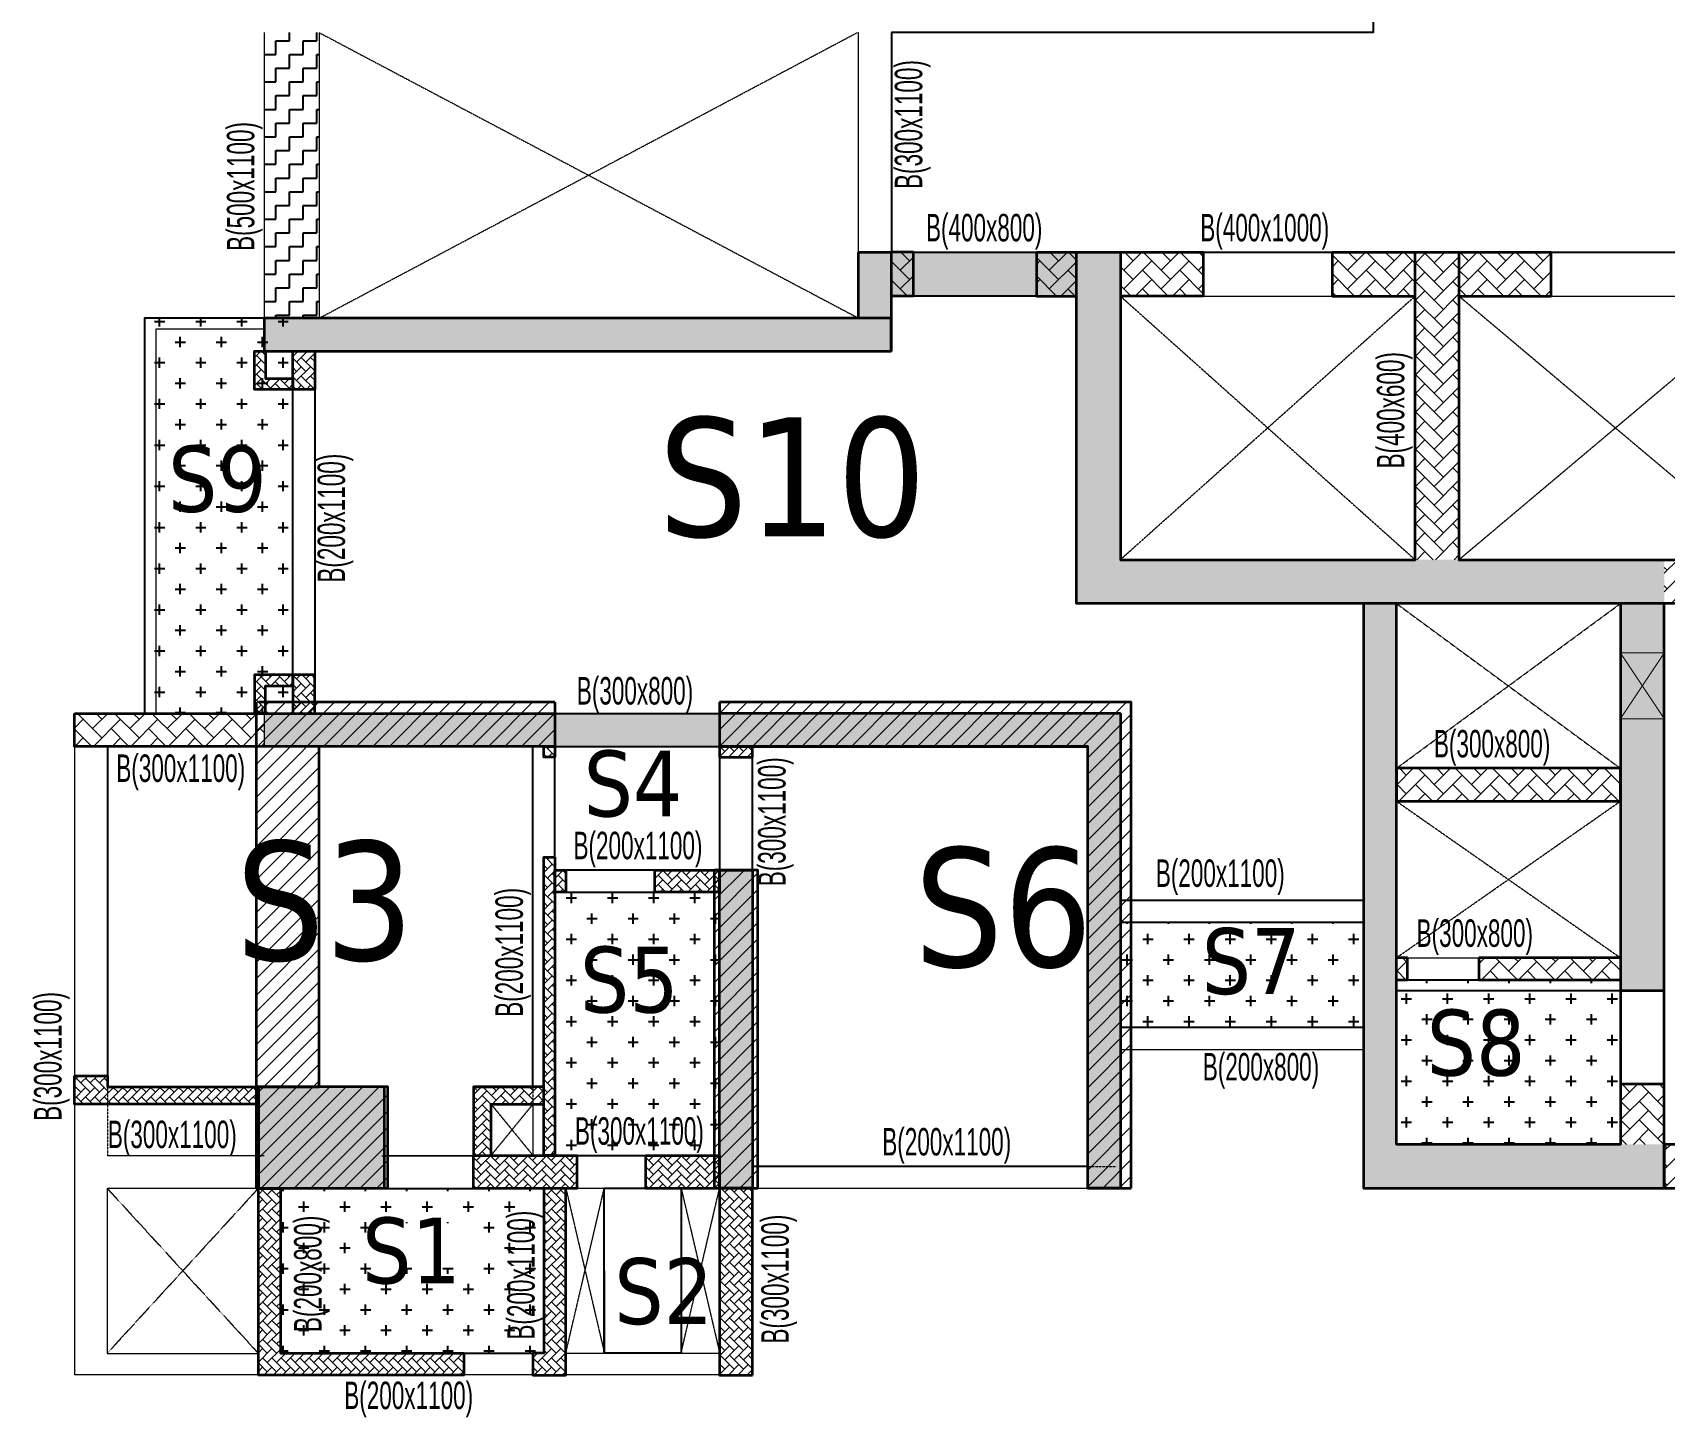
# Model space of a CAD drawing. Header units: millimetres. Extents: x -29 to 66949, y 31 to 27285.
# Drawn here: x -29 to 14831, y 2434 to 15045 of the extents above; entities that cross this region are included whole.
import ezdxf

# ---------------------------------------------------------------- set-up
doc = ezdxf.new("R2010")
doc.units = ezdxf.units.MM
doc.linetypes.add('HIDDEN', pattern=[0.375, 0.25, -0.125])
for name, color, linetype, lineweight in [('A-HIDD-ABVE', 8, 'HIDDEN', 20), ('S-BEAM', 7, 'Continuous', 18), ('S-BEAM-IDEN', 2, 'Continuous', 9), ('S-COL HATCH', 9, 'Continuous', 0), ('S-COLS', 5, 'Continuous', 35), ('S-WALL', 4, 'Continuous', 18)]:
    doc.layers.add(name, color=color, linetype=linetype, lineweight=lineweight)
for name, color, linetype in [('changes', 7, 'Continuous'), ('S-CUTOUT', 1, 'Continuous'), ('SUNK SLAB', 8, 'Continuous')]:
    doc.layers.add(name, color=color, linetype=linetype)
doc.styles.add('Dim.s & Anno.(Misc.)', font='ARIALN.TTF')
doc.styles.add('Swis721 LtCn BT', font='swisscl.ttf', dxfattribs={"width": 0.9, "height": 233.355162})
pattern_1 = [(315, (21103954.563, 31375723.854), (84.85281374, -2e-14), [180, -60]), (45, (21103996.99, 31375681.43), (84.85281374, -2e-14), [180, -60])]
pattern_2 = [(45, (-31102401.53, 20629047.31), (0, 84.85281374), [180, -60]), (135, (-31102359.1, 20629089.737), (7e-15, 84.85281374), [180, -60])]
pattern_3 = [(315, (21103954.563, 31375723.836), (84.85281374, -2e-14), [180, -60]), (45, (21103996.99, 31375681.41), (84.85281374, -2e-14), [180, -60])]
pattern_4 = [(315, (-31090211.604, 20694843.886), (84.85281374, -1e-14), [180, -60]), (45, (-31090169.18, 20694801.46), (84.85281374, -2e-14), [180, -60])]
pattern_5 = [(45, (-31802317.5, 20729084.55), (0, 169.7056275), [360, -120]), (135, (-31802232.65, 20729169.4), (1e-14, 169.7056275), [360, -120])]
pattern_6 = [(45, (-31618808, 20746156.34), (0, 169.7056275), [360, -120]), (135, (-31618723.15, 20746241.2), (1e-14, 169.7056275), [360, -120])]
pattern_7 = [(45, (-31682274.25, 21473233.52), (-75.1300955, 75.1300955), [])]
pattern_8 = [(0, (-31792440.38, 20734746.32), (125, 125), [125, -125]), (90, (-31792315.38, 20734746.32), (-125, 125), [125, -125])]
pattern_9 = [(0, (-31352106.79, 21120976.75), (187.5, 187.5), [93.75, -281.25]), (90, (-31352059.91, 21120929.88), (-187.5, 187.5), [93.75, -281.25])]

# ---------------------------------------------------------------- blocks, each defined once
blk = doc.blocks.new('A$Ca6b6972b')
at = {"layer": 'S-COL HATCH'}
h = blk.add_hatch(dxfattribs=at)
h.set_pattern_fill('AR-HBONE', color=256, scale=15)
h.set_pattern_definition(pattern_2)
edge = h.paths.add_edge_path()
edge.add_line((1989, 8976), (1639, 8976))
edge.add_line((1639, 8976), (1639, 9326))
edge.add_line((1639, 9326), (1739, 9326))
edge.add_line((1739, 9326), (1739, 9076))
edge.add_line((1739, 9076), (1989, 9076))
edge.add_line((1989, 9076), (1989, 8976))
h = blk.add_hatch(dxfattribs=at)
h.set_pattern_fill('AR-HBONE', color=256, scale=15, angle=-90)
h.set_pattern_definition(pattern_1)
h.paths.add_polyline_path([(1989, 8976), (2189, 8976), (2189, 9326), (1989, 9326)])
h = blk.add_hatch(dxfattribs=at)
h.set_pattern_fill('AR-HBONE', color=256, scale=15, angle=-90)
h.set_pattern_definition(pattern_3)
h.paths.add_polyline_path([(1989, 8976), (2189, 8976), (2189, 9326), (1989, 9326)])
h = blk.add_hatch(dxfattribs=at)
h.set_pattern_fill('AR-HBONE', color=256, scale=15)
h.set_pattern_definition(pattern_2)
edge = h.paths.add_edge_path()
edge.add_line((1989, 6376), (1639, 6376))
edge.add_line((1639, 6376), (1639, 6026))
edge.add_line((1639, 6026), (1739, 6026))
edge.add_line((1739, 6026), (1739, 6276))
edge.add_line((1739, 6276), (1989, 6276))
edge.add_line((1989, 6276), (1989, 6376))
h = blk.add_hatch(dxfattribs=at)
h.set_pattern_fill('AR-HBONE', color=256, scale=15, angle=-90)
h.set_pattern_definition(pattern_1)
h.paths.add_polyline_path([(1989, 6376), (2189, 6376), (2189, 6026), (1989, 6026)])
h = blk.add_hatch(dxfattribs=at)
h.set_pattern_fill('AR-HBONE', color=256, scale=15, angle=-90)
h.set_pattern_definition(pattern_3)
h.paths.add_polyline_path([(1989, 6026), (2189, 6026), (2189, 6376), (1989, 6376)])
h = blk.add_hatch(dxfattribs=at)
h.set_pattern_fill('AR-HBONE', color=256, scale=15, angle=-90)
h.set_pattern_definition([(315, (21106240.17, 31372203.845), (84.85281374, -2e-14), [180, -60]), (45, (21106282.595, 31372161.42), (84.85281374, -2e-14), [180, -60])])
h.paths.add_polyline_path([(4275, 5726), (4275, 5626), (4375, 5626), (4375, 5726)])
h = blk.add_hatch(dxfattribs=at)
h.set_pattern_fill('AR-HBONE', color=256, scale=15, angle=-90)
h.set_pattern_definition([(315, (21107940.21, 31376673.825), (84.85281374, -2e-14), [180, -60]), (45, (21107982.637, 31376631.4), (84.85281374, -2e-14), [180, -60])])
h.paths.add_polyline_path([(6175, 5726), (5875, 5726), (5875, 5626), (6175, 5626)])
h = blk.add_hatch(dxfattribs=at)
h.set_pattern_fill('AR-HBONE', color=256, scale=15, angle=-90)
h.set_pattern_definition([(315, (21106240.17, 31371193.857), (84.85281374, -2e-14), [180, -60]), (45, (21106282.595, 31371151.43), (84.85281374, -2e-14), [180, -60])])
h.paths.add_polyline_path([(4275, 4716), (4275, 2000), (4375, 2000), (4375, 4716)])
h = blk.add_hatch(dxfattribs=at)
h.set_pattern_fill('AR-HBONE', color=256, scale=15)
h.set_pattern_definition([(45, (-31362017.66, 21106363.37), (0, 84.85281374), [180, -60]), (135, (-31361975.23, 21106405.8), (7e-15, 84.85281374), [180, -60])])
h.paths.add_polyline_path([(4375, 4398), (4475, 4398), (4475, 4598), (4375, 4598)])
h = blk.add_hatch(dxfattribs=at)
h.set_pattern_fill('AR-HBONE', color=256, scale=15)
h.set_pattern_definition([(45, (-31361107.653, 21106363.37), (0, 84.85281374), [180, -60]), (135, (-31361065.227, 21106405.8), (7e-15, 84.85281374), [180, -60])])
h.paths.add_polyline_path([(5875, 4398), (5875, 4598), (5285, 4598), (5285, 4398)])
h = blk.add_hatch(dxfattribs=at)
h.set_pattern_fill('AR-HBONE', color=256, scale=15, angle=-90)
h.set_pattern_definition(pattern_4)
h.paths.add_polyline_path([(0, 2726), (200, 2726), (300, 2726), (300, 2626), (1675, 2626), (1675, 2466), (0, 2466)])
h = blk.add_hatch(dxfattribs=at)
h.set_pattern_fill('AR-HBONE', color=256, scale=15)
h.set_pattern_definition([(45, (-31100345.92, 20625022.12), (0, 84.85281374), [180, -60]), (135, (-31100303.495, 20625064.55), (7e-15, 84.85281374), [180, -60])])
h.paths.add_polyline_path([(4275, 2625), (3635, 2625), (3635, 2000), (3795, 2000), (3795, 2466), (4275, 2466)])
h = blk.add_hatch(dxfattribs=at)
h.set_pattern_fill('AR-HBONE', color=256, scale=15)
h.set_pattern_definition([(45, (-31362507.66, 21103765.56), (0, 84.85281374), [180, -60]), (135, (-31362465.23, 21103807.99), (7e-15, 84.85281374), [180, -60])])
h.paths.add_polyline_path([(4575, 1700), (4575, 2000), (3635, 2000), (3635, 1700)])
h = blk.add_hatch(dxfattribs=at)
h.set_pattern_fill('AR-HBONE', color=256, scale=15)
h.set_pattern_definition([(45, (-31361107.653, 21103765.56), (0, 84.85281374), [180, -60]), (135, (-31361065.227, 21103807.99), (7e-15, 84.85281374), [180, -60])])
h.paths.add_polyline_path([(5875, 1700), (5875, 2000), (5205, 2000), (5205, 1700)])
h = blk.add_hatch(dxfattribs=at)
h.set_pattern_fill('AR-HBONE', color=256, scale=15, angle=-90)
h.set_pattern_definition(pattern_4)
edge = h.paths.add_edge_path()
edge.add_line((1875, 1700), (1875, 200))
edge.add_line((1875, 200), (3545, 200))
edge.add_line((3545, 200), (3545, 0))
edge.add_line((3545, 0), (1675, 0))
edge.add_line((1675, 0), (1675, 1700))
edge.add_line((1675, 1700), (1875, 1700))
h = blk.add_hatch(dxfattribs=at)
h.set_pattern_fill('AR-HBONE', color=256, scale=15, angle=-90)
h.set_pattern_definition(pattern_4)
h.paths.add_polyline_path([(4275, 200), (4175, 200), (4175, 0), (4475, 0), (4475, 1700), (4275, 1700)])
h = blk.add_hatch(dxfattribs=at)
h.set_pattern_fill('AR-HBONE', color=256, scale=15, angle=-90)
h.set_pattern_definition([(315, (21107940.21, 31371048.637), (84.85281374, -2e-14), [180, -60]), (45, (21107982.637, 31371006.21), (84.85281374, -2e-14), [180, -60])])
h.paths.add_polyline_path([(5875, 0), (6175, 0), (6175, 1700), (5875, 1700)])
at = {"layer": 'S-COLS', "elevation": 0}
for points in [[(1989, 8976), (1639, 8976), (1639, 9326), (1739, 9326), (1739, 9076), (1989, 9076), (1989, 8976)], [(1989, 6376), (1639, 6376), (1639, 6026), (1739, 6026), (1739, 6276), (1989, 6276), (1989, 6376)], [(4275, 2625), (3635, 2625), (3635, 2000), (3795, 2000), (3795, 2466), (4275, 2466), (4275, 2625)]]:
    blk.add_lwpolyline(points, dxfattribs=at)
for points in [[(2189, 9326), (2189, 8976), (1989, 8976), (1989, 9326)], [(2189, 6026), (2189, 6376), (1989, 6376), (1989, 6026)], [(4375, 5726), (4375, 5626), (4275, 5626), (4275, 5726)], [(6175, 5626), (6175, 5726), (5875, 5726), (5875, 5626)], [(4375, 4716), (4375, 2000), (4275, 2000), (4275, 4716)], [(4375, 4598), (4475, 4598), (4475, 4398), (4375, 4398)], [(5285, 4598), (5875, 4598), (5875, 4398), (5285, 4398)], [(0, 2726), (200, 2726), (300, 2726), (300, 2626), (1675, 2626), (1675, 2466), (0, 2466)], [(3635, 2000), (4575, 2000), (4575, 1700), (3635, 1700)], [(5205, 2000), (5875, 2000), (5875, 1700), (5205, 1700)], [(4275, 200), (4175, 200), (4175, 0), (4475, 0), (4475, 1700), (4275, 1700)], [(6175, 0), (6175, 1700), (5875, 1700), (5875, 0)]]:
    blk.add_lwpolyline(points, close=True, dxfattribs=at)
at = {"layer": 'S-COLS'}
blk.add_lwpolyline([(1875, 1700), (1875, 200), (3545, 200), (3545, 0), (1675, 0), (1675, 1700), (1875, 1700)], dxfattribs=at)
blk = doc.blocks.new('A$Cbe320e20')
at = {"layer": 'S-COL HATCH', "transparency": 33554687}
h = blk.add_hatch(color=256, dxfattribs=at)
h.dxf.hatch_style = 1
h.paths.add_polyline_path([(-2086, 2800), (-2385, 2800), (-2385, 2200), (-2086, 2200)])
at = {"layer": 'S-COL HATCH'}
h = blk.add_hatch(dxfattribs=at)
h.set_pattern_fill('AR-HBONE', color=256, scale=30)
h.set_pattern_definition(pattern_6)
h.paths.add_polyline_path([(-1885, 2400), (-1885, 2800), (-2085, 2800), (-2085, 2400)])
h = blk.add_hatch(dxfattribs=at)
h.set_pattern_fill('AR-HBONE', color=256, scale=30)
h.set_pattern_definition(pattern_6)
h.paths.add_polyline_path([(-400, 2400), (-400, 2800), (-765, 2800), (-765, 2400), (-676, 2400)])
at = {"layer": 'S-COL HATCH', "transparency": 33554687}
h = blk.add_hatch(color=256, dxfattribs=at)
h.dxf.hatch_style = 1
h.paths.add_polyline_path([(4954, -400), (4954, 0), (0, 0), (0, 2800), (-400, 2800), (-400, -400)])
at = {"layer": 'S-COL HATCH'}
h = blk.add_hatch(dxfattribs=at)
h.set_pattern_fill('AR-HBONE', color=256, scale=30)
h.set_pattern_definition(pattern_6)
h.paths.add_polyline_path([(758, 2400), (758, 2800), (0, 2800), (0, 2400)])
h = blk.add_hatch(dxfattribs=at)
h.set_pattern_fill('AR-HBONE', color=256, scale=30)
h.set_pattern_definition(pattern_6)
h.paths.add_polyline_path([(2684, 2800), (1928, 2800), (1928, 2400), (2684, 2400)])
h = blk.add_hatch(dxfattribs=at)
h.set_pattern_fill('AR-HBONE', color=256, scale=30)
h.set_pattern_definition(pattern_5)
h.paths.add_polyline_path([(2684, 0), (3084, 0), (3084, 2800), (2684, 2800)])
h = blk.add_hatch(dxfattribs=at)
h.set_pattern_fill('AR-HBONE', color=256, scale=30)
h.set_pattern_definition(pattern_6)
h.paths.add_polyline_path([(3925, 2800), (3084, 2800), (3084, 2400), (3925, 2400)])
at = {"layer": 'S-COL HATCH', "transparency": 33554687}
h = blk.add_hatch(color=256, dxfattribs=at)
h.dxf.hatch_style = 1
h.paths.add_polyline_path([(-7796, 2200), (-7796, 1900), (-2086, 1900), (-2086, 2200)])
at = {"layer": 'S-COL HATCH'}
h = blk.add_hatch(dxfattribs=at)
h.set_pattern_fill('AR-HBONE', color=256, scale=30)
h.set_pattern_definition(pattern_5)
h.paths.add_polyline_path([(5934, 0), (4954, 0), (4954, -400), (5934, -400)])
at = {"layer": 'S-COL HATCH', "transparency": 33554687}
h = blk.add_hatch(color=256, dxfattribs=at)
h.dxf.hatch_style = 1
h.paths.add_polyline_path([(2514, -400), (2214, -400), (2214, -5725), (2514, -5725), (4954, -5725), (4954, -5325), (2514, -5325), (2514, -3625), (2514, -3625), (2514, -3625)])
h = blk.add_hatch(color=256, dxfattribs=at)
h.dxf.hatch_style = 1
h.paths.add_polyline_path([(4954, -400), (4554, -400), (4554, -400), (4554, -1900), (4554, -1900), (4554, -2200), (4554, -3925), (4954, -3925)])
h = blk.add_hatch(dxfattribs=at)
h.set_pattern_fill('ANSI31', color=256, scale=850)
h.set_pattern_definition(pattern_7)
h.paths.add_polyline_path([(-5150, -1299), (-7296, -1299), (-7296, -1303), (-7871, -1303), (-7871, -4800), (-7296, -4800), (-7296, -1699), (-5150, -1699)])
h = blk.add_hatch(dxfattribs=at)
h.set_pattern_fill('ANSI31', color=256, scale=850)
h.set_pattern_definition(pattern_7)
h.paths.add_polyline_path([(100, -1299), (-3650, -1299), (-3650, -1699), (-300, -1699), (-300, -5724), (100, -5724)])
at = {"layer": 'S-COL HATCH'}
h = blk.add_hatch(dxfattribs=at)
h.set_pattern_fill('AR-HBONE', color=256, scale=30)
h.set_pattern_definition(pattern_5)
h.paths.add_polyline_path([(-7796, -1400), (-9525, -1400), (-9525, -1700), (-7796, -1700)])
at = {"layer": 'S-COL HATCH', "transparency": 33554687}
h = blk.add_hatch(color=256, dxfattribs=at)
h.dxf.hatch_style = 1
h.paths.add_polyline_path([(-5150, -1400), (-7796, -1400), (-7796, -1700), (-5150, -1700)])
h = blk.add_hatch(color=256, dxfattribs=at)
h.dxf.hatch_style = 1
h.paths.add_polyline_path([(0, -1400), (-3650, -1400), (-3650, -1700), (-300, -1700), (-300, -5725), (0, -5725)])
at = {"layer": 'S-COL HATCH'}
h = blk.add_hatch(dxfattribs=at)
h.set_pattern_fill('AR-HBONE', color=256, scale=30)
h.set_pattern_definition(pattern_5)
h.paths.add_polyline_path([(2514, -1900), (2514, -2200), (4554, -2200), (4554, -1900)])
at = {"layer": 'S-COL HATCH', "transparency": 33554687}
h = blk.add_hatch(dxfattribs=at)
h.set_pattern_fill('ANSI31', color=256, scale=850)
h.set_pattern_definition(pattern_7)
h.paths.add_polyline_path([(-3300, -2827), (-3696, -2827), (-3696, -5724), (-3300, -5724)])
h = blk.add_hatch(color=256, dxfattribs=at)
h.dxf.hatch_style = 1
h.paths.add_polyline_path([(-3350, -2827), (-3650, -2827), (-3650, -5725), (-3350, -5725)])
at = {"layer": 'S-COL HATCH'}
h = blk.add_hatch(dxfattribs=at)
h.set_pattern_fill('AR-HBONE', color=256, scale=30)
h.set_pattern_definition(pattern_5)
h.paths.add_polyline_path([(2614, -3625), (2514, -3625), (2514, -3825), (2614, -3825)])
h = blk.add_hatch(dxfattribs=at)
h.set_pattern_fill('AR-HBONE', color=256, scale=30)
h.set_pattern_definition(pattern_5)
h.paths.add_polyline_path([(3264, -3625), (3264, -3825), (4554, -3825), (4554, -3625)])
at = {"layer": 'S-COL HATCH', "transparency": 33554687}
h = blk.add_hatch(dxfattribs=at)
h.set_pattern_fill('ANSI31', color=256, scale=850)
h.set_pattern_definition(pattern_7)
h.paths.add_polyline_path([(-7871, -4800), (-7871, -5724), (-6671, -5724), (-6671, -4800)])
h = blk.add_hatch(color=256, dxfattribs=at)
h.dxf.hatch_style = 1
h.paths.add_polyline_path([(-6700, -4800), (-7850, -4800), (-7850, -5725), (-6700, -5725)])
at = {"layer": 'S-COL HATCH'}
h = blk.add_hatch(dxfattribs=at)
h.set_pattern_fill('AR-HBONE', color=256, scale=30)
h.set_pattern_definition(pattern_5)
h.paths.add_polyline_path([(4954, -4775), (4554, -4775), (4554, -5325), (4954, -5325)])
h = blk.add_hatch(dxfattribs=at)
h.set_pattern_fill('AR-HBONE', color=256, scale=30)
h.set_pattern_definition(pattern_5)
h.paths.add_polyline_path([(4954, -5325), (12554, -5325), (12554, -5725), (4954, -5725)])
at = {"layer": 'S-COL HATCH', "transparency": 33554687}
blk.add_line((-7796, -1400), (-7796, -1700), dxfattribs=at)
at = {"layer": 'S-COLS'}
for p, q in [((-1885, 2800), (-2086, 2800)), ((-1885, 2400), (-1885, 2800)), ((-765, 2800), (-765, 2400)), ((-765, 2800), (-400, 2800)), ((0, 2800), (758, 2800)), ((758, 2400), (758, 2800)), ((1928, 2800), (1928, 2400)), ((1928, 2800), (2684, 2800)), ((3084, 2800), (3925, 2800)), ((3925, 2400), (3925, 2800)), ((-1885, 2400), (-2086, 2400)), ((-765, 2400), (-400, 2400)), ((758, 2400), (0, 2400)), ((1928, 2400), (2684, 2400)), ((3084, 2400), (3925, 2400)), ((-5150, -1299), (-5150, -1699)), ((-3650, -1299), (-3650, -1699)), ((0, -1400), (-3650, -1400)), ((-3650, -1400), (-3650, -1700)), ((0, -1400), (0, -5725)), ((-3650, -1700), (-300, -1700)), ((-300, -1700), (-300, -5725)), ((4554, -3925), (4954, -3925)), ((4554, -4775), (4954, -4775)), ((-3700, -5724), (-3300, -5724)), ((-300, -5724), (100, -5724)), ((0, -5725), (-300, -5725))]:
    blk.add_line(p, q, dxfattribs=at)
at = {"layer": 'S-COLS', "color": 5}
blk.add_lwpolyline([(-2385, 2800), (-2086, 2800), (-2086, 2200), (-2385, 2200)], close=True, dxfattribs=at)
at = {"layer": 'S-COLS'}
for points in [[(10754, -400), (-400, -400), (-400, 2800), (0, 2800), (0, 0), (2684, 0), (2684, 2800)], [(2684, 2800), (3084, 2800)], [(3084, 2800), (3084, 0), (5934, 0), (5934, 2800)], [(2214, -400), (2214, -5725), (2514, -5725)], [(2514, -5325), (2514, -400)], [(4554, -400), (4554, -5325)], [(4554, -5725), (4954, -5725), (4954, -400)], [(-7871, -1299), (-7871, -4800), (-7296, -4800), (-7296, -1699), (-5150, -1699)], [(-5150, -1299), (-7846, -1299)], [(100, -5724), (100, -1299), (-3650, -1299)], [(-3650, -1699), (-300, -1699), (-300, -5724)], [(-3300, -5724), (-3300, -2827), (-3700, -2827), (-3700, -5724)], [(2614, -3625), (2514, -3625)], [(2614, -3825), (2614, -3625)], [(3264, -3625), (3264, -3825)], [(4554, -3625), (3264, -3625)], [(2514, -3825), (2614, -3825)], [(3264, -3825), (4554, -3825)], [(4554, -5325), (2514, -5325)], [(12554, -5325), (4954, -5325), (4954, -5725), (15254, -5725)], [(2514, -5725), (4554, -5725)]]:
    blk.add_lwpolyline(points, dxfattribs=at)
for points in [[(-7796, 1900), (-2086, 1900), (-2086, 2200), (-7796, 2200)], [(4554, -1900), (2514, -1900), (2514, -2200), (4554, -2200)], [(-7850, -5725), (-6700, -5725), (-6700, -4800), (-7850, -4800)]]:
    blk.add_lwpolyline(points, close=True, dxfattribs=at)
at = {"layer": 'S-COLS', "elevation": 0}
for points in [[(-9525, -1400), (-5150, -1400), (-5150, -1700), (-9525, -1700)], [(-3650, -2827), (-3350, -2827), (-3350, -5725), (-3650, -5725)], [(-7871, -5724), (-6671, -5724), (-6671, -4800), (-7871, -4800)]]:
    blk.add_lwpolyline(points, close=True, dxfattribs=at)
at = {"layer": 'S-CUTOUT', "const_width": 10, "elevation": 0}
blk.add_lwpolyline([(4954, -849), (4954, -1449), (4554, -1449), (4554, -849)], close=True, dxfattribs=at)
for points in [[(4954, -849), (4554, -1449)], [(4954, -1449), (4554, -849)]]:
    blk.add_lwpolyline(points, dxfattribs=at)
at = {"layer": 'S-WALL', "color": 7}
for p, q in [((-8885, 2200), (-7795, 2200)), ((-8885, -1400), (-8885, 2200)), ((-7795, 2100), (-8785, 2100)), ((-8785, 2100), (-8785, -1400))]:
    blk.add_line(p, q, dxfattribs=at)

msp = doc.modelspace()

# ---------------------------------------------------------------- hatches: boundary and pattern name
at = {"layer": 'SUNK SLAB'}
h = msp.add_hatch(dxfattribs=at)
h.set_pattern_fill('ZIGZAG', color=8, scale=1000, style=0)
h.set_pattern_definition(pattern_8)
h.paths.add_polyline_path([(48241, 16745), (48041, 16745), (48041, 15345), (48241, 15345)])
h.paths.add_polyline_path([(49471, 13045), (47786, 13045), (47786, 12645), (49471, 12645)])
h.paths.add_polyline_path([(9221, 16745), (9181, 16745), (9181, 16395), (9021, 16395), (9021, 15345), (9221, 15345)])
h.paths.add_polyline_path([(9477, 13045), (7792, 13045), (7792, 13045), (7792, 12645), (9477, 12645)])
h = msp.add_hatch(dxfattribs=at)
h.set_pattern_fill('ZIGZAG', color=8, scale=1000, style=0)
h.set_pattern_definition([(0, (-31792440.37, 20730095.78), (125, 125), [125, -125]), (90, (-31792315.37, 20730095.78), (-125, 125), [125, -125])])
h.paths.add_polyline_path([(2581, 15045), (2081, 15045), (2081, 12445), (2581, 12445)])
h = msp.add_hatch(dxfattribs=at)
h.set_pattern_fill('CROSS', color=8, scale=750, style=0)
h.set_pattern_definition(pattern_9)
h.paths.add_polyline_path([(2342, 12445), (991, 12445), (991, 8845), (2342, 8845)])
h = msp.add_hatch(dxfattribs=at)
h.set_pattern_fill('ZIGZAG', color=8, scale=1000, style=0)
h.set_pattern_definition(pattern_8)
h.paths.add_polyline_path([(52536, 8844), (51036, 8845), (51036, 8845), (51036, 8545), (52536, 8545)])
h.paths.add_polyline_path([(6227, 8845), (4727, 8844), (4727, 8545), (6227, 8545)])
h = msp.add_hatch(dxfattribs=at)
h.set_pattern_fill('CROSS', color=8, scale=750, style=0)
h.set_pattern_definition(pattern_9)
h.paths.add_polyline_path([(6227, 7217), (4727, 7217), (4727, 4817), (6227, 4817)])
h.paths.add_polyline_path([(4847, 4775), (6246, 4775), (6246, 5302), (4847, 5302)], flags=9)
h = msp.add_hatch(dxfattribs=at)
h.set_pattern_fill('CROSS', color=8, scale=750, style=0)
h.set_pattern_definition(pattern_9)
h.paths.add_polyline_path([(12092, 5985), (12092, 6945), (9877, 6945), (9877, 5985)])
h = msp.add_hatch(dxfattribs=at)
h.set_pattern_fill('CROSS', color=8, scale=750, style=0)
h.set_pattern_definition([(0, (-31792440.38, 20734746.32), (187.5, 187.5), [93.75, -281.25]), (90, (-31792393.5, 20734699.45), (-187.5, 187.5), [93.75, -281.25])])
h.paths.add_polyline_path([(12392, 6420), (14431, 6420), (14431, 4920), (12392, 4920)])
h = msp.add_hatch(dxfattribs=at)
h.set_pattern_fill('CROSS', color=8, scale=750, style=0)
h.set_pattern_definition(pattern_9)
h.paths.add_polyline_path([(4627, 3019), (4627, 4520), (2227, 4518), (2227, 3017)])
h.paths.add_polyline_path([(3060, 3791), (3060, 4203), (4038, 4203), (4038, 3791)], flags=0)
h.paths.add_polyline_path([(2689, 3149), (2689, 4422), (2162, 4422), (2162, 3149)], flags=9)
h.paths.add_polyline_path([(4685, 3142), (4685, 4415), (4157, 4415), (4157, 3142)], flags=9)
h.paths.add_polyline_path([(3014, 3738), (4064, 3738), (4064, 4256), (3014, 4256)], flags=24)

# ---------------------------------------------------------------- linework, layer by layer
at = {"layer": 'A-HIDD-ABVE', "linetype": 'HIDDEN'}
for p, q in [((2581, 15045, 0), (7492, 12445, 0)), ((2581, 12445, 0), (7480, 15045, 0)), ((9877, 12645, 0), (12561, 10245, 0)), ((9877, 10245, 0), (12561, 12645, 0)), ((12961, 12645, 0), (15811, 10245, 0)), ((12961, 10245, 0), (15811, 12645, 0)), ((12392, 9845, 0), (14431, 8345, 0)), ((12392, 8345, 0), (14431, 9845, 0)), ((12392, 8045, 0), (14431, 6620, 0)), ((12392, 6620, 0), (14431, 8045, 0)), ((4147, 5285, 0), (4527, 4820, 0)), ((4147, 4820, 0), (4527, 5285, 0)), ((650, 4520, 0), (2027, 3017, 0)), ((2025, 4518, 0), (650, 3017, 0)), ((4827, 4520, 0), (5178, 3020, 0)), ((4827, 3020, 0), (5177, 4520, 0)), ((5877, 4520, 0), (6228, 3020, 0)), ((5877, 3020, 0), (6227, 4520, 0))]:
    msp.add_line(p, q, dxfattribs=at)
at = {"layer": 'changes', "color": 1, "elevation": 0}
for points in [[(7792, 15045), (7792, 13045), (25231, 13045), (25231, 15045), (19551, 15045), (19551, 16745), (12181, 16745), (12181, 15045)], [(2542, 12145), (2542, 8845), (9877, 8845), (9877, 7145), (12092, 7145), (12092, 9845), (9477, 9845), (9477, 12645), (7792, 12645), (7792, 12145)], [(1992, 8845), (1992, 9195), (2342, 9194), (2342, 11794), (1992, 11794), (1992, 12144), (2081, 12145), (2081, 12445), (991, 12445), (991, 8845)], [(4527, 8545), (652, 8545), (652, 5543), (652, 5443), (3177, 5444), (3177, 4817), (3987, 4818), (3987, 5442), (4527, 5442)], [(4727, 8543), (6227, 8543), (6227, 7417), (4727, 7417)], [(6527, 8545), (9577, 8545), (9577, 4720), (6527, 4720)], [(4727, 7217), (6227, 7217), (6227, 4817), (4727, 4817)], [(9877, 6945), (12092, 6945), (12092, 5985), (9877, 5985)], [(12392, 6320), (14431, 6320), (14431, 4920), (12392, 4920)], [(2233, 4518), (4627, 4518), (4627, 3017), (2233, 3017)], [(5177, 4520), (5877, 4520), (5877, 3020), (5177, 3020)]]:
    msp.add_lwpolyline(points, close=True, dxfattribs=at)
at = {"layer": 'S-BEAM'}
for p, q in [((2081, 15045, 0), (2081, 12445, 0)), ((2581, 15045, 0), (2581, 12445, 0)), ((7492, 13045, 0), (7492, 15045, 0)), ((9877, 12645, 0), (12561, 12645, 0)), ((12961, 12645, 0), (15811, 12645, 0)), ((2342, 12445, 0), (991, 12445, 0)), ((991, 8845, 0), (991, 12445, 0)), ((2342, 8845), (2342, 12145, 0)), ((352, 8545, 0), (352, 2820, 0)), ((4727, 7217, 0), (6227, 7217, 0)), ((4727, 7217, 0), (4727, 4817, 0)), ((9877, 6945, 0), (12092, 6945, 0)), ((12492, 6620, 0), (13142, 6620, 0)), ((9877, 5985, 0), (12092, 5985, 0)), ((9877, 5785, 0), (12092, 5785, 0)), ((4147, 5285, 0), (4527, 5285, 0)), ((4147, 5285, 0), (4147, 4817, 0)), ((4527, 5285, 0), (4527, 4817, 0)), ((2081, 4817, 0), (652, 4817, 0)), ((3152, 4817, 0), (6227, 4817, 0)), ((2233, 4518, 0), (652, 4518, 0)), ((652, 3017, 0), (652, 4518, 0)), ((2027, 4518, 0), (2027, 3017, 0)), ((2227, 4518, 0), (4627, 4520, 0)), ((2227, 4518, 0), (2227, 3017, 0)), ((4627, 4520, 0), (4627, 3020, 0)), ((4827, 4520, 0), (5177, 4520, 0)), ((4827, 4520, 0), (4827, 3020, 0)), ((5177, 4520, 0), (5178, 3019, 0)), ((5808, 4520, 0), (6227, 4520, 0)), ((5877, 3020, 0), (5877, 4520, 0)), ((6227, 4520, 0), (6228, 3020, 0)), ((6527, 4520, 0), (9843, 4520, 0)), ((6527, 4520, 0), (6527, 2820, 0)), ((650, 3017, 0), (2027, 3017, 0)), ((2227, 3017, 0), (4627, 3019, 0)), ((4827, 3019, 0), (6227, 3020, 0)), ((6527, 2820, 0), (352, 2820, 0))]:
    msp.add_line(p, q, dxfattribs=at)
at = {"layer": 'S-BEAM', "linetype": 'HIDDEN'}
for p, q in [((7792, 15045, 0), (7792, 13045, 0)), ((7792, 13045, 0), (10551, 13045)), ((10551, 13045, 0), (12561, 13045, 0)), ((12961, 13045, 0), (15811, 13045, 0)), ((7792, 12645, 0), (9477, 12645, 0)), ((2542, 8845), (2542, 12145, 0)), ((4727, 8844, 0), (6227, 8845, 0)), ((652, 8545, 0), (652, 4817, 0)), ((4527, 8545, 0), (4527, 5285, 0)), ((4727, 8545, 0), (4727, 7417, 0)), ((4727, 8545, 0), (6227, 8545, 0)), ((6227, 8545, 0), (6227, 7417, 0)), ((6527, 8545, 0), (6527, 7417, 0)), ((4727, 7417, 0), (6227, 7417, 0)), ((9877, 7145, 0), (12092, 7145, 0)), ((12392, 6320, 0), (14431, 6320, 0)), ((6527, 4720, 0), (9843, 4720, 0)), ((5177, 4520, 0), (5877, 4520, 0))]:
    msp.add_line(p, q, dxfattribs=at)
at = {"layer": 'SUNK SLAB', "color": 8, "elevation": 0}
msp.add_lwpolyline([(12392, 6420), (14431, 6420), (14431, 4920), (12392, 4920)], close=True, dxfattribs=at)

# ---------------------------------------------------------------- block references
at = {"layer": 'A-HIDD-ABVE', "linetype": 'HIDDEN'}
msp.add_blockref('A$Cbe320e20', (9877, 10245, 0), dxfattribs=at)
at = {"layer": 'changes'}
msp.add_blockref('A$Ca6b6972b', (352, 2819, 0), dxfattribs=at)

# ---------------------------------------------------------------- texts
at = {"layer": 'changes', "attachment_point": 1, "style": 'Dim.s & Anno.(Misc.)'}
for s, heights, insert, char_height in [('{\\fTahoma|b0|i0|c0|p34;S10}', [1133], (5669, 11541), 1084.7), ('{\\fTahoma|b0|i0|c0|p34;S9}', [1159], (1204, 11281), 600), ('{\\fTahoma|b0|i0|c0|p34;S4}', [1159], (4989, 8507), 600), ('{\\fTahoma|b0|i0|c0|p34;S3}', [1159], (1819, 7683), 1084.7), ('{\\fTahoma|b0|i0|c0|p34;S6}', [1159], (7999, 7623), 1084.7), ('{\\fTahoma|b0|i0|c0|p34;S7}', [1159], (10618, 6890), 600), ('{\\fTahoma|b0|i0|c0|p34;S5}', [1159], (4955, 6721), 600), ('{\\fTahoma|b0|i0|c0|p34;S8}', [1159], (12667, 6147), 600), ('{\\fTahoma|b0|i0|c0|p34;S1}', [1159], (2971, 4254), 600), ('{\\fTahoma|b0|i0|c0|p34;S2}', [1159], (5268, 3884, 0), 600)]:
    msp.add_mtext_dynamic_manual_height_columns(s, width=6038.66, gutter_width=5424, heights=heights, dxfattribs=dict(at, insert=insert, char_height=char_height))
at = {"layer": 'S-BEAM-IDEN', "style": 'Swis721 LtCn BT', "width": 0.8}
for s, rotation, p in [('B(300x1100)', 90, (8073, 13621, 0)), ('B(500x1100)', 90, (1990, 13057, 0)), ('B(400x800)', 360, (8107, 13144, 0)), ('B(400x1000)', 360, (10605, 13144, 0)), ('B(400x600)', 90, (12463, 11076, 0)), ('B(200x1100)', 90, (2816, 10036)), ('B(300x800)', 360, (4927, 8926, 0)), ('B(300x800)', 360, (12733, 8444, 0)), ('B(300x1100)', 90, (6828, 7271, 0)), ('B(200x1100)', 360, (4897, 7517, 0)), ('B(200x1100)', 360, (10200, 7265, 0)), ('B(200x1100)', 90, (4436, 6082, 0)), ('B(300x800)', 360, (12575, 6719, 0)), ('B(300x1100)', 90, (234, 5134, 0)), ('B(200x800)', 360, (10628, 5502, 0)), ('B(300x1100)', 360, (656, 4886, 0)), ('B(300x1100)', 360, (4910, 4917, 0)), ('B(200x1100)', 360, (7709, 4819, 0)), ('B(200x800)', 90, (2602, 3211)), ('B(200x1100)', 90, (4543, 3142)), ('B(300x1100)', 90, (6857, 3106, 0)), ('B(200x1100)', 360, (2809, 2509, 0))]:
    msp.add_text(s, height=250, rotation=rotation, dxfattribs=at).set_placement(p)
msp.add_text('B(300x1100)', height=250, dxfattribs=at).set_placement((733, 8221))

doc.saveas('drawing.dxf')
